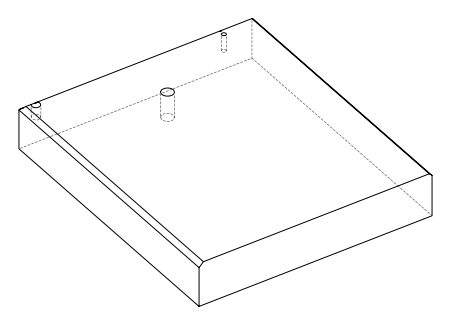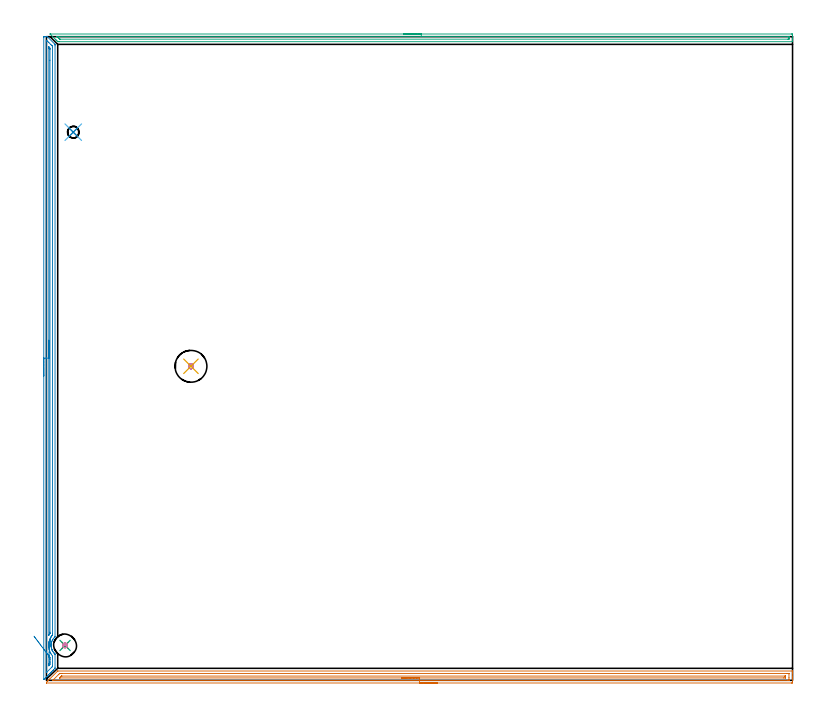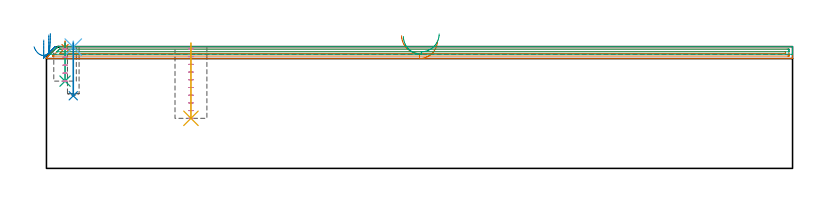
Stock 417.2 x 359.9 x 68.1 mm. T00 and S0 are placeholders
(PLAN: 10 operations, 6 tool changes, 26.9 min)
(1 AREA_MILL | FG_CHAMFER_SURFACE | UGT0205_001 | 10.12 min | 9368 mm3)
(2 AREA_MILL_1 | FG_CHAMFER_SURFACE_1 | UGT0205_001 | 8.75 min | 7049 mm3)
(3 AREA_MILL_2 | FG_CHAMFER_SURFACE_2 | UGT0205_001 | 6.78 min | 3811 mm3)
(4 MILL_BLIND_HOLE_FROM_SOLID_MATERIAL | STEP1POCKET | UGT0201_133 | Spiral | 0.54 min | 9978 mm3)
(5 BORE_BLIND_HOLE | STEP1POCKET | UGT0332_075 | 0.17 min | 0 mm3)
(6 SPOT_DRILL | STEP1POCKET_1 | NXT0321_9005460120000 | 0.03 min | 2 mm3)
(7 SPOT_DRILL_1 | STEP1POCKET_2 | NXT0321_9005460120000 | 0.03 min | 1 mm3)
(8 DRILL_BLIND_HOLE_INTO_CENTER | STEP1POCKET_1 | NXT0301_036 | 0.12 min | 878 mm3)
(9 DRILL_BLIND_HOLE_INTO_CENTER_1 | STEP1POCKET_2 | NXT0301_087 | 0.09 min | 1875 mm3)
(10 MILL_ROUGH_BLIND_HOLE_CONTOUR | STEP1POCKET_2 | NXT0201_010 | Spiral | 0.25 min | 514 mm3)
(TOOL UGT0205_001 | Chamfer Mill 20 x 3 x 45 deg. | D20 FL50 Z2)
(TOOL UGT0201_133 | Carbide End Mill 15.0 | D15 FL30 Z4)
(TOOL UGT0332_075 | 17.75 mm Rough Boring Bar | D17.75)
(TOOL NXT0321_9005460120000 | NC Spot Drill, 142deg, 12mm, Carbide, Uncoated | D12 PA142 FL30 Z2)
(TOOL NXT0301_036 | Carbide Drill 6.5mm [860.1-0650-033A1-MM 2214] | D6.5 PA140 FL53 Z2)
(TOOL NXT0301_087 | Carbide Drill 11.6mm [860.1-1160-058A1-MM 2214] | D11.6 PA140 FL72 Z2)
(TOOL NXT0201_010 | ENDMILL 10mm [2P460-1000-NA 1630] | D10 FL30 Z6)
(OP 1 AREA_MILL)
G17 G21 G94 G90
T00 M6
G54
G17 G0 G90 X218.6 Y-1.5 S1061 M3
G43 Z78.1 H0
Z71.4
G94 G1 X218.562 Z70.528 F250.
X218.448 Z69.664
X218.259 Z68.812
X217.997 Z67.98
X217.663 Z67.174
X217.26 Z66.4
X216.791 Z65.664
X216.26 Z64.972
X215.671 Z64.329
X215.028 Z63.74
X214.336 Z63.208
X213.6 Z62.74
X212.826 Z62.337
X212.02 Z62.003
X211.188 Z61.741
X210.336 Z61.552
X209.472 Z61.438
X208.6 Z61.4
X0.162
X0.064 Y-1.496 Z61.404
X0. Y-1.493 Z61.407
Y-1.198 Z61.701
X0.001 Y-1.104 Z61.792
X0.013 Y-1.085 Z61.812
X0.771 Y-0.327 Z62.569
X0.906 Y-0.193 Z62.705
X1.204 Y0.104 Z63.004
X1.642 Y0.544 Z63.441
X1.799 Y0.7 Z63.597
X6.067 Y4.967 Z67.867
X6.256 Y5.154 Z68.05
X6.305 Y5.196 Z68.089
X6.411 Y5.2 Z68.1
X417.038
X417.19 Y5.198 Z68.088
X417.196 Y5.093 Z67.985
X417.2 Y4.98 Z67.88
Y4.66 Z67.559
Y4.027 Z66.922
Y1.969 Z64.866
Y1.415 Z64.309
Y0.821 Z63.717
Y-0.921 Z61.976
X417.196 Y-1.198 Z61.699
X417.19 Y-1.493 Z61.403
X416.898 Y-1.497 Z61.401
X416.592 Y-1.5 Z61.4
X208.6
Y-0.086 Z62.814
X3.932
X3.643 Y-0.084 Z62.816
X3.568 Y-0.083 Z62.817
X3.501 Y-0.079 Z62.821
X3.486 Y-0.075 Z62.825
X3.502 Y-0.057 Z62.843
X3.612 Y0.059 Z62.959
X3.695 Y0.145 Z63.045
X4.093 Y0.544 Z63.444
X6.706 Y3.156 Z66.056
X6.857 Y3.307 Z66.207
X7.225 Y3.668 Z66.568
X7.304 Y3.742 Z66.642
X7.351 Y3.779 Z66.679
X7.427 Y3.78 Z66.68
X7.75 Y3.784 Z66.684
X7.997 Y3.785 Z66.685
X8.642 Y3.786 Z66.686
X414.161
X414.806 Y3.785 Z66.685
X415.057 Y3.782 Z66.682
X415.154 Y3.779 Z66.679
X415.191 Y3.774 Z66.674
X415.193 Y3.754 Z66.654
X415.198 Y3.645 Z66.545
X415.2 Y1.415 Z64.315
Y0.544 Z63.444
X415.199 Y0.161 Z63.061
X415.195 Y0.032 Z62.932
X415.19 Y-0.069 Z62.831
X415.183 Y-0.08 Z62.82
X415.168 Y-0.082 Z62.818
X415.129 Y-0.084 Z62.816
X414.806 Y-0.085 Z62.815
X414.559 Y-0.086 Z62.814
X208.6
Y1.328 Z64.228
X7.661 Y1.329 Z64.229
X7.485 Y1.331 Z64.231
X7.368 Y1.334 Z64.234
X7.343 Y1.336 Z64.236
X7.345 Y1.339 Z64.239
X7.361 Y1.359 Z64.259
X7.414 Y1.415 Z64.315
X8.021 Y2.021 Z64.921
X8.288 Y2.285 Z65.185
X8.36 Y2.352 Z65.252
X8.373 Y2.362 Z65.262
X8.408 Y2.366 Z65.266
X8.466 Y2.369 Z65.269
X8.554 Y2.371 Z65.271
X8.642
X412.933
X413.021
X413.109 Y2.368 Z65.268
X413.166 Y2.365 Z65.265
X413.191 Y2.359 Z65.259
X413.193 Y2.343 Z65.243
X413.196 Y2.285 Z65.185
X413.199 Y2.112 Z65.012
X413.19 Y1.415 Z64.315
X413.188 Y1.335 Z64.235
X413.106 Y1.331 Z64.231
X413.021 Y1.33 Z64.23
X412.216 Y1.328 Z64.228
X208.6
X207.728 Z64.267
X206.863 Z64.38
X206.012 Z64.569
X205.18 Z64.832
X204.374 Z65.165
X203.6 Z65.568
X202.864 Z66.037
X202.172 Z66.568
X201.529 Z67.157
X200.94 Z67.801
X200.408 Z68.493
X199.94 Z69.228
X199.537 Z70.002
X199.203 Z70.808
X198.941 Z71.64
X198.752 Z72.492
X198.638 Z73.357
X198.6 Z74.228
G0 Z78.1
M5
M2
(OP 2 AREA_MILL_1)
G17 G21 G94 G90
T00 M6
G54
G17 G0 G90 X-1.5 Y170.15 S1061 M3
G43 Z78.1 H0
Z71.8
G94 G1 Y170.188 Z70.928 F250.
Y170.302 Z70.064
Y170.491 Z69.212
Y170.753 Z68.38
Y171.087 Z67.574
Y171.49 Z66.8
Y171.959 Z66.064
Y172.49 Z65.372
Y173.079 Z64.729
Y173.722 Z64.14
Y174.414 Z63.609
Y175.15 Z63.14
Y175.924 Z62.737
Y176.73 Z62.403
Y177.562 Z62.141
Y178.414 Z61.952
Y179.279 Z61.838
Y180.15 Z61.8
Y359.531
X-1.497 Y359.728 Z61.803
X-1.491 Y359.898 Z61.805
X-1.345 Y359.9 Z61.952
X-1.004 Z62.291
X-0.321 Z62.978
X0.323 Z63.622
X0.425 Y359.899 Z63.724
X0.5 Y359.89 Z63.796
X0.579 Y359.822 Z63.877
X4.693 Y355.707 Z67.992
X4.75 Y355.647 Z68.049
X4.794 Y355.595 Z68.091
X4.8 Y354.814 Z68.1
Y24.329
X4.793 Y24.279 Z68.093
X4.614 Y24.114 Z67.914
X4.413 Y23.912 Z67.713
X4.029 Y23.491 Z67.328
X3.984 Y23.436 Z67.282
X3.674 Y22.996 Z66.972
X3.394 Y22.543 Z66.691
X3.354 Y22.461 Z66.649
X3.15 Y22.063 Z66.45
X2.988 Y21.65 Z66.286
X2.848 Y21.206 Z66.143
X2.827 Y21.121 Z66.122
X2.741 Y20.771 Z66.038
X2.738 Y20.758 Z66.035
X2.726 Y20.674 Z66.019
X2.663 Y20.312 Z65.96
X2.632 Y20.008 Z65.93
X2.619 Y19.865 Z65.913
X2.615 Y19.736 Z65.903
X2.606 Y19.595 Z65.902
X2.605 Y19.571 Z65.901
X2.603 Y19.53 Z65.899
X2.605 Y19.499 Z65.898
X2.612 Y19.285 Z65.903
X2.614 Y19.195 Z65.908
Y19.188 Z65.909
X2.631 Y18.972 Z65.924
X2.643 Y18.888 Z65.933
X2.673 Y18.625 Z65.971
X2.686 Y18.524 Z65.984
X2.774 Y18.079 Z66.069
X2.897 Y17.63 Z66.192
X2.925 Y17.547 Z66.219
X3.022 Y17.256 Z66.32
X3.046 Y17.186 Z66.343
X3.08 Y17.101 Z66.377
X3.096 Y17.058 Z66.394
X3.124 Y16.993 Z66.422
X3.151 Y16.933 Z66.449
X3.216 Y16.803 Z66.513
X3.311 Y16.61 Z66.609
X3.369 Y16.505 Z66.666
X3.486 Y16.293 Z66.784
X3.746 Y15.895 Z67.045
X4.03 Y15.51 Z67.328
X4.122 Y15.4 Z67.42
X4.2 Y15.314 Z67.497
X4.311 Y15.192 Z67.608
X4.509 Y14.99 Z67.806
X4.746 Y14.767 Z68.044
X4.76 Y14.753 Z68.058
X4.798 Y14.711 Z68.085
X4.8 Y14.42 Z68.1
Y7.273
X4.799 Y6.705 Z68.084
X4.75 Y6.65 Z68.049
X3.962 Y5.861 Z67.261
X3.714 Y5.612 Z67.011
X3.588 Y5.486 Z66.885
X3.094 Y4.994 Z66.394
X2.83 Y4.727 Z66.126
X2.694 Y4.593 Z65.991
X2.227 Y4.127 Z65.527
X1.945 Y3.843 Z65.24
X1.36 Y3.26 Z64.66
X1.06 Y2.958 Z64.355
X0.459 Y2.359 Z63.759
X0.176 Y2.073 Z63.47
X-0.434 Y1.466 Z62.866
X-0.709 Y1.188 Z62.585
X-1.205 Y0.694 Z62.093
X-1.327 Y0.572 Z61.971
X-1.446 Y0.458 Z61.852
X-1.493 Y0.418 Z61.805
X-1.499 Y0.546 Z61.801
X-1.5 Y0.572 Z61.8
Y180.15
X-0.086 Z63.214
X-0.085 Y357.494 Z63.215
X-0.079 Y357.882 Z63.221
X0.045 Y357.89 Z63.345
X0.453 Y357.494 Z63.753
X0.765 Y357.184 Z64.065
X1.35 Y356.601 Z64.65
X2.535 Y355.416 Z65.835
X3.135 Y354.814 Z66.435
X3.337 Y354.605 Z66.637
X3.37 Y354.569 Z66.67
X3.379 Y354.543 Z66.679
X3.381 Y354.491 Z66.681
X3.384 Y354.384 Z66.684
X3.386 Y353.954 Z66.686
Y26.035
X3.383 Y25.605 Z66.683
X3.381 Y25.391 Z66.681
X3.379 Y25.34 Z66.679
X3.363 Y25.305 Z66.663
X3.022 Y24.89 Z66.322
X2.922 Y24.75 Z66.222
X2.57 Y24.248 Z65.87
X2.561 Y24.235 Z65.861
X2.535 Y24.191 Z65.835
X2.229 Y23.663 Z65.529
X2.073 Y23.355 Z65.373
X1.935 Y23.067 Z65.235
X1.696 Y22.461 Z64.996
X1.689 Y22.442 Z64.989
X1.684 Y22.427 Z64.984
X1.65 Y22.319 Z64.95
X1.486 Y21.734 Z64.786
X1.445 Y21.568 Z64.745
X1.375 Y21.261 Z64.675
X1.33 Y20.997 Z64.63
X1.278 Y20.674 Z64.578
X1.229 Y20.206 Z64.529
X1.202 Y19.781 Z64.502
X1.197 Y19.345 Z64.497
X1.219 Y18.888 Z64.519
X1.274 Y18.374 Z64.574
X1.329 Y17.994 Z64.629
X1.483 Y17.269 Z64.783
X1.529 Y17.101 Z64.829
X1.65 Y16.69 Z64.95
X1.819 Y16.207 Z65.119
X1.938 Y15.917 Z65.238
X2.24 Y15.314 Z65.54
X2.345 Y15.123 Z65.645
X2.535 Y14.815 Z65.835
X2.797 Y14.42 Z66.097
X3.379 Y13.568 Z66.679
X3.386 Y12.634 Z66.686
X3.385 Y8.167 Z66.685
X3.379 Y7.742 Z66.679
X3.169 Y7.526 Z66.469
X2.923 Y7.273 Z66.223
X0.159 Y4.509 Z63.459
X0.06 Y4.412 Z63.36
X-0.038 Y4.319 Z63.262
X-0.074 Y4.287 Z63.226
X-0.084 Y4.558 Z63.216
X-0.085 Y4.593 Z63.215
X-0.086 Y180.15 Z63.214
X1.328 Z64.628
X1.329 Y353.352 Z64.629
X1.33 Y353.92 Z64.63
X1.332 Y354.084 Z64.632
X1.335 Y354.146 Z64.635
X1.336 Y354.152 Z64.636
X1.366 Y354.127 Z64.666
X1.437 Y354.06 Z64.737
X1.58 Y353.92 Z64.88
X1.95 Y353.539 Z65.25
X1.964 Y353.351 Z65.264
X1.968 Y353.027 Z65.268
X1.97 Y352.703 Z65.27
X1.971 Y346.742 Z65.271
Y26.928
X1.97 Y26.605 Z65.27
X1.966 Y26.32 Z65.266
X1.964 Y26.252 Z65.264
X1.926 Y26.192 Z65.226
X1.823 Y26.035 Z65.123
X1.753 Y25.931 Z65.053
X1.65 Y25.776 Z64.95
X1.38 Y25.359 Z64.68
X1.341 Y25.3 Z64.641
X1.334 Y25.292 Z64.634
X1.33 Y25.328 Z64.63
X1.328 Y25.466 Z64.628
Y180.15
Y181.022 Z64.667
Y181.887 Z64.78
Y182.738 Z64.969
Y183.57 Z65.232
Y184.376 Z65.565
Y185.15 Z65.968
Y185.886 Z66.437
Y186.578 Z66.968
Y187.221 Z67.557
Y187.811 Z68.201
Y188.342 Z68.893
Y188.81 Z69.628
Y189.213 Z70.402
Y189.547 Z71.208
Y189.809 Z72.04
Y189.998 Z72.892
Y190.112 Z73.757
Y190.15 Z74.628
G0 Z78.1
X-6.951 Y24.634
Z68.029
G1 X-6.66 Y24.249 Z67.302
X-6.331 Y23.814 Z66.621
X-5.968 Y23.335 Z65.989
X-5.573 Y22.813 Z65.412
X-5.149 Y22.253 Z64.895
X-4.7 Y21.659 Z64.44
X-4.228 Y21.036 Z64.053
X-3.738 Y20.388 Z63.734
X-3.233 Y19.721 Z63.488
X-2.717 Y19.039 Z63.316
X-2.193 Y18.348 Z63.219
X-1.667 Y17.652 Z63.198
X-1.142 Y16.958 Z63.253
X-0.621 Y16.27 Z63.383
X-0.109 Y15.594 Z63.589
X0.39 Y14.935 Z63.867
X0.872 Y14.297 Z64.216
X1.334 Y13.687 Z64.634
X1.354 Y13.66 Z64.654
X1.399 Y13.597 Z64.699
X1.964 Y12.738 Z65.264
X1.966 Y12.634 Z65.266
X1.97 Y12.311 Z65.27
X1.971 Y11.74 Z65.271
Y11.416
Y10.522
Y9.953
X1.969 Y9.631 Z65.269
X1.964 Y9.06 Z65.264
X1.947 Y8.758 Z65.247
X1.65 Y8.452 Z64.95
X1.509 Y8.309 Z64.809
X1.366 Y8.167 Z64.666
X1.352 Y8.157 Z64.652
X1.342 Y8.151 Z64.642
X1.336 Y8.167 Z64.636
X1.334 Y8.197 Z64.634
X1.33 Y8.49 Z64.63
X1.329 Y9.06 Z64.629
X1.328 Y9.385 Z64.628
X1.329 Y12.958 Z64.629
Y13.527
X1.33 Y13.61 Z64.63
X1.333 Y13.67 Z64.633
X1.334 Y13.687 Z64.634
X1.412 Y14.548 Z64.75
X1.488 Y15.396 Z64.94
X1.562 Y16.224 Z65.204
X1.634 Y17.026 Z65.54
X1.703 Y17.796 Z65.944
X1.769 Y18.528 Z66.414
X1.831 Y19.216 Z66.947
X1.888 Y19.856 Z67.537
X1.941 Y20.442 Z68.181
X1.988 Y20.969 Z68.875
X2.03 Y21.435 Z69.611
X2.066 Y21.834 Z70.386
X2.096 Y22.165 Z71.193
X2.119 Y22.425 Z72.025
X2.136 Y22.611 Z72.877
X2.146 Y22.723 Z73.742
X2.149 Y22.759 Z74.614
X2.145 Y22.72 Z75.485
G0 Z78.1
M5
M2
(OP 3 AREA_MILL_2)
G17 G21 G94 G90
T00 M6
G54
G17 G0 G90 X199.6 Y361.4 S1061 M3
G43 Z78.1 H0
Z73.8
G94 G1 X199.638 Z72.928 F250.
X199.752 Z72.063
X199.941 Z71.212
X200.203 Z70.38
X200.537 Z69.574
X200.94 Z68.8
X201.408 Z68.064
X201.94 Z67.372
X202.529 Z66.729
X203.172 Z66.14
X203.864 Z65.608
X204.6 Z65.14
X205.374 Z64.737
X206.18 Z64.403
X207.012 Z64.141
X207.864 Z63.952
X208.728 Z63.838
X209.6 Z63.8
X416.572
X416.971 Y361.396 Z63.801
X417.19 Y361.392 Z63.804
X417.2 Y361.005 Z64.191
Y360.744 Z64.452
Y360.127 Z65.067
Y358.727 Z66.469
Y358.373 Z66.822
Y357.663 Z67.537
Y357.419 Z67.78
X417.198 Y357.258 Z67.935
X417.19 Y357.102 Z68.089
X417.019 Y357.1 Z68.1
X7.098
X6.299 Y357.101 Z68.096
X6.297 Y357.102 Z68.095
X6.204 Y357.195 Z68.003
X5.903 Y357.495 Z67.7
X5.757 Y357.642 Z67.556
X5.614 Y357.785 Z67.413
X5.464 Y357.934 Z67.261
X5.31 Y358.089 Z67.109
X5.184 Y358.215 Z66.982
X5.025 Y358.373 Z66.822
X4.863 Y358.536 Z66.662
X2.002 Y361.398 Z63.801
X2.003 Y361.399 Z63.8
X2.181 Y361.4
X209.6
Y359.986 Z65.214
X414.784 Y359.985 Z65.215
X414.93
X415.144 Y359.98 Z65.22
X415.19 Y359.979 Z65.221
X415.194 Y359.948 Z65.252
X415.197 Y359.913 Z65.287
X415.2 Y359.72 Z65.48
Y359.25 Z65.95
Y358.842 Z66.358
X415.198 Y358.706 Z66.494
X415.194 Y358.597 Z66.603
X415.19 Y358.53 Z66.67
X415.157 Y358.521 Z66.679
X414.784 Y358.516 Z66.684
X414.639 Y358.515 Z66.685
X7.847
X7.473 Y358.519 Z66.681
X7.38 Y358.521 Z66.679
X7.337 Y358.525 Z66.675
X7.274 Y358.584 Z66.616
X7.098 Y358.754 Z66.446
X6.6 Y359.25 Z65.95
X6.204 Y359.646 Z65.554
X5.947 Y359.909 Z65.291
X5.895 Y359.967 Z65.233
X5.885 Y359.98 Z65.22
X5.9 Y359.981 Z65.219
X5.96 Y359.983 Z65.217
X6.204 Y359.985 Z65.215
X6.348 Y359.986 Z65.214
X209.6
X210.472 Z65.252
X211.336 Z65.366
X212.188 Z65.555
X213.02 Z65.817
X213.826 Z66.151
X214.6 Z66.554
X215.336 Z67.023
X216.028 Z67.554
X216.671 Z68.143
X217.26 Z68.786
X217.792 Z69.478
X218.26 Z70.214
X218.663 Z70.988
X218.997 Z71.794
X219.259 Z72.626
X219.448 Z73.478
X219.562 Z74.343
X219.6 Z75.214
G0 Z78.1
M5
M2
(OP 4 MILL_BLIND_HOLE_FROM_SOLID_MATERIAL)
G17 G21 G94 G90
T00 M6
G54
G17 G0 G90 X80.8 Y175.6 S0 M3
G43 Z78.1 H0
Z66.79
G94 G3 X81.5 Y176.3 R0.7 F250.
X80.8 Y177. R0.7
X79.4 Y175.6 R1.4
X80.8 Y177. R-1.4
X80.1 Y176.3 R0.7
X80.8 Y175.6 R0.7
G0 Z62.48
G3 X81.5 Y176.3 R0.7
X80.8 Y177. R0.7
X79.4 Y175.6 R1.4
X80.8 Y177. R-1.4
X80.1 Y176.3 R0.7
X80.8 Y175.6 R0.7
G0 Z58.17
G3 X81.5 Y176.3 R0.7
X80.8 Y177. R0.7
X79.4 Y175.6 R1.4
X80.8 Y177. R-1.4
X80.1 Y176.3 R0.7
X80.8 Y175.6 R0.7
G0 Z53.86
G3 X81.5 Y176.3 R0.7
X80.8 Y177. R0.7
X79.4 Y175.6 R1.4
X80.8 Y177. R-1.4
X80.1 Y176.3 R0.7
X80.8 Y175.6 R0.7
G0 Z49.55
G3 X81.5 Y176.3 R0.7
X80.8 Y177. R0.7
X79.4 Y175.6 R1.4
X80.8 Y177. R-1.4
X80.1 Y176.3 R0.7
X80.8 Y175.6 R0.7
G0 Z45.24
G3 X81.5 Y176.3 R0.7
X80.8 Y177. R0.7
X79.4 Y175.6 R1.4
X80.8 Y177. R-1.4
X80.1 Y176.3 R0.7
X80.8 Y175.6 R0.7
G0 Z40.93
G3 X81.5 Y176.3 R0.7
X80.8 Y177. R0.7
X79.4 Y175.6 R1.4
X80.8 Y177. R-1.4
X80.1 Y176.3 R0.7
X80.8 Y175.6 R0.7
G0 Z36.62
G3 X81.5 Y176.3 R0.7
X80.8 Y177. R0.7
X79.4 Y175.6 R1.4
X80.8 Y177. R-1.4
X80.1 Y176.3 R0.7
X80.8 Y175.6 R0.7
G0 Z32.31
G3 X81.5 Y176.3 R0.7
X80.8 Y177. R0.7
X79.4 Y175.6 R1.4
X80.8 Y177. R-1.4
X80.1 Y176.3 R0.7
X80.8 Y175.6 R0.7
G0 Z28.
G3 X81.5 Y176.3 R0.7
X80.8 Y177. R0.7
X79.4 Y175.6 R1.4
X80.8 Y177. R-1.4
X80.1 Y176.3 R0.7
X80.8 Y175.6 R0.7
G0 Z78.1
M5
M2
(OP 5 BORE_BLIND_HOLE)
G17 G21 G94 G90
T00 M6
G54
G17 G0 G90 X80.8 Y175.6 S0 M3
G43 Z78.1 H0
G94 G85 G98 Z28. F250. R70.1
G80
M5
M2
(OP 6 SPOT_DRILL)
G17 G21 G94 G90
T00 M6
G54
G17 G0 G90 X15. Y306.5 S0 M3
G43 Z78.1 H0
G94 G81 G98 Z67.82 F250. R71.1
G80
M5
M2
(OP 7 SPOT_DRILL_1)
G17 G21 G94 G90
T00 M6
G54
G17 G0 G90 X10.4 Y19.5 S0 M3
G43 Z78.1 H0
G94 G81 G98 Z67.558 F250. R71.1
G80
M5
M2
(OP 8 DRILL_BLIND_HOLE_INTO_CENTER)
G17 G21 G94 G90
T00 M6
G54
G17 G0 G90 X15. Y306.5 S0 M3
G43 Z78.1 H1
G94 G81 G98 Z40.6 F250. R70.1
G80
M5
M2
(OP 9 DRILL_BLIND_HOLE_INTO_CENTER_1)
G17 G21 G94 G90
T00 M6
G54
G17 G0 G90 X10.4 Y19.5 S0 M3
G43 Z78.1 H1
G94 G81 G98 Z48.8 F250. R70.1
G80
M5
M2
(OP 10 MILL_ROUGH_BLIND_HOLE_CONTOUR)
G17 G21 G94 G90
T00 M6
G54
G17 G0 G90 X10.4 Y19.5 S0 M3
G43 Z78.1 H1
Z66.64
G94 G3 X11.03 Y20.17 R0.631 F250.
X10.318 Y20.797 R0.67
X9.103 Y19.418 R1.3
X10.318 Y20.797 R-1.3
X9.71 Y20.108 R0.65
X10.4 Y19.5 R0.65
G0 Z62.18
G3 X11.03 Y20.17 R0.631
X10.318 Y20.797 R0.67
X9.103 Y19.418 R1.3
X10.318 Y20.797 R-1.3
X9.71 Y20.108 R0.65
X10.4 Y19.5 R0.65
G0 Z57.72
G3 X11.03 Y20.17 R0.631
X10.318 Y20.797 R0.67
X9.103 Y19.418 R1.3
X10.318 Y20.797 R-1.3
X9.71 Y20.108 R0.65
X10.4 Y19.5 R0.65
G0 Z53.26
G3 X11.03 Y20.17 R0.631
X10.318 Y20.797 R0.67
X9.103 Y19.418 R1.3
X10.318 Y20.797 R-1.3
X9.71 Y20.108 R0.65
X10.4 Y19.5 R0.65
G0 Z48.8
G3 X11.03 Y20.17 R0.631
X10.318 Y20.797 R0.67
X9.103 Y19.418 R1.3
X10.318 Y20.797 R-1.3
X9.71 Y20.108 R0.65
X10.4 Y19.5 R0.65
G0 Z78.1
M5
M2
